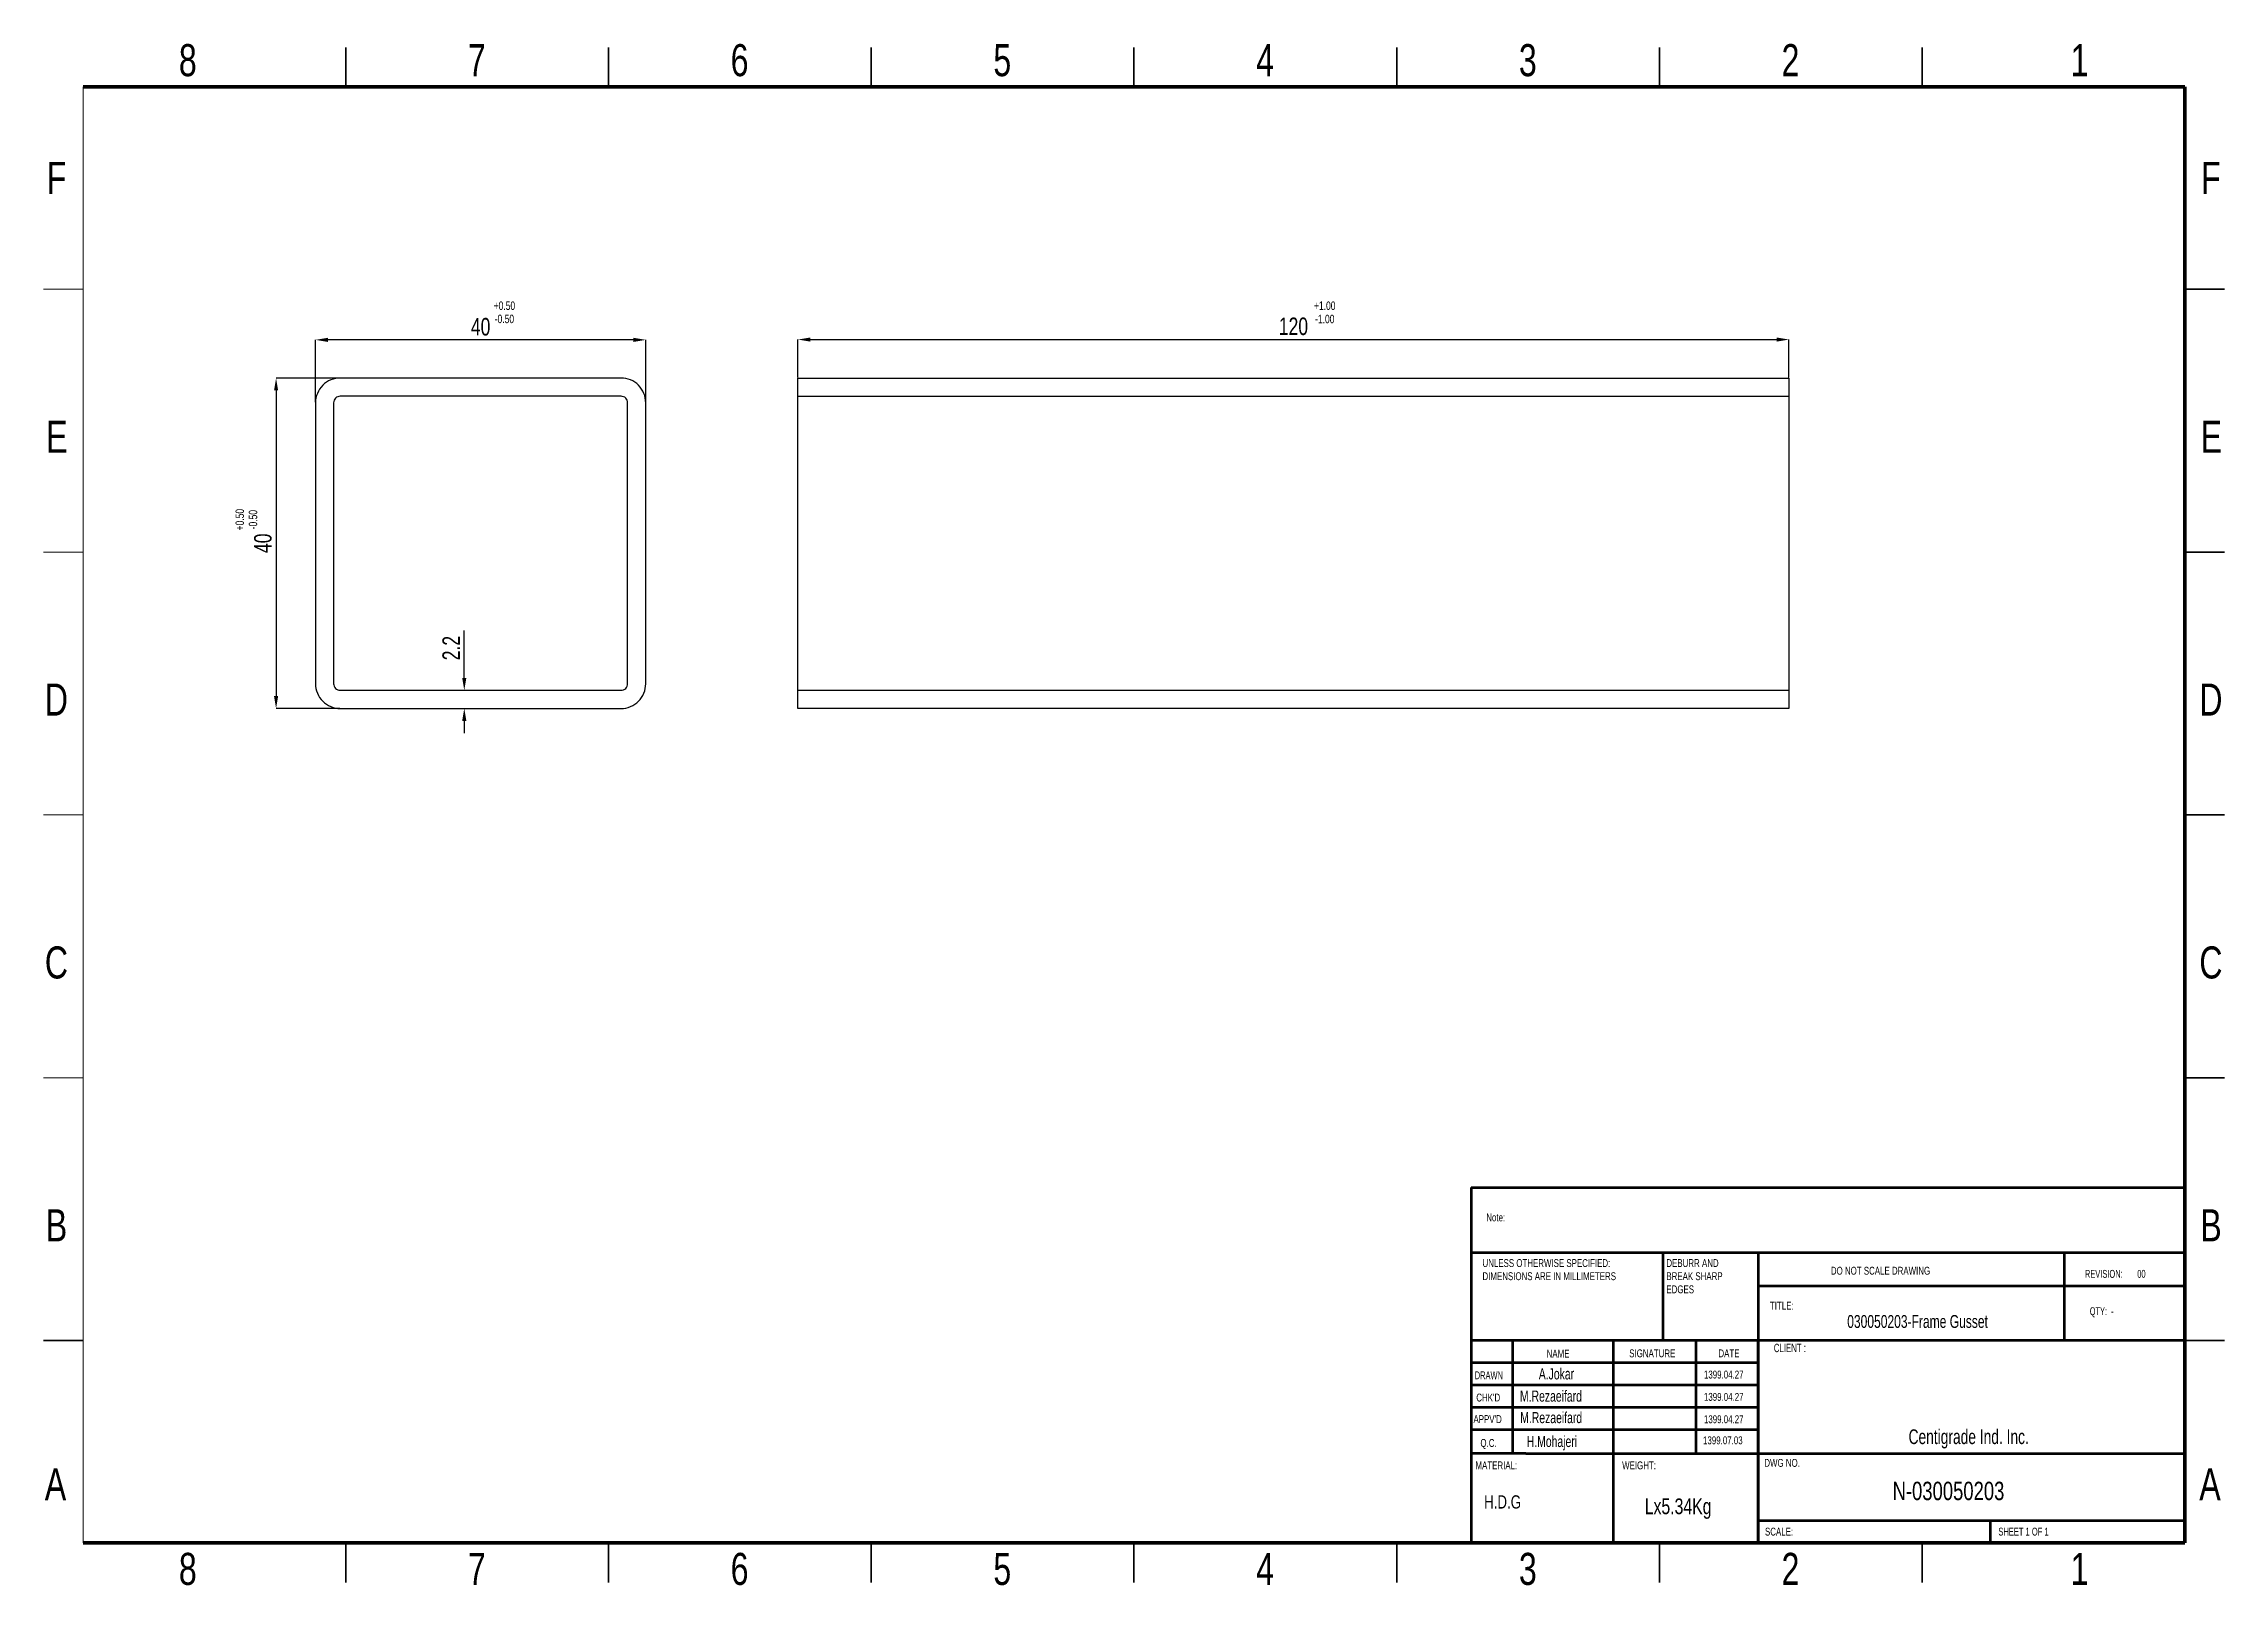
# Model space of a CAD drawing. Header units: millimetres. Extents: x 842 to 1106, y 1126 to 1312.
import ezdxf

# ---------------------------------------------------------------- set-up
doc = ezdxf.new("R2010")
doc.units = ezdxf.units.MM
doc.styles.add('SLDTEXTSTYLE0', font='TXT', dxfattribs={"width": 0.75})
doc.styles.add('SLDTEXTSTYLE1', font='TXT', dxfattribs={"width": 0.686449})
doc.styles.add('SLDTEXTSTYLE2', font='TXT', dxfattribs={"width": 0.652778})
doc.styles.add('SLDTEXTSTYLE3', font='TXT', dxfattribs={"width": 0.692308})
doc.styles.add('SLDTEXTSTYLE4', font='TXT', dxfattribs={"width": 0.7})
doc.styles.add('SLDTEXTSTYLE5', font='TXT', dxfattribs={"width": 0.678571})
doc.dimstyles.new('SLDDIMSTYLE30', dxfattribs={"dimtxt": 2.116667, "dimasz": 1.5, "dimexe": 0, "dimexo": 0.0625, "dimgap": 0.529167, "dimtad": 1, "dimdec": 0, "dimrnd": 1e-09, "dimzin": 12, "dimdsep": 46, "dimtxsty": 'SLDTEXTSTYLE0', "dimcen": 0.09, "dimadec": 0, "dimazin": 3, "dimtfac": 1, "dimtdec": 0, "dimtofl": 0, "dimtmove": 0, "dimatfit": 3, "dimfxl": 1, "dimfrac": 2, "dimtolj": 1, "dimtzin": 12, "dimarcsym": 0})

# ---------------------------------------------------------------- blocks, each defined once
blk = doc.blocks.new('SW_NOTE_62')
at = {"color": 0, "linetype": 'Continuous', "lineweight": 0, "char_height": 1.5, "attachment_point": 1, "style": 'SLDTEXTSTYLE0'}
for s, insert in [('UNLESS OTHERWISE SPECIFIED:', (0, 1.93)), ('DIMENSIONS ARE IN MILLIMETERS', (0, -0.57))]:
    blk.add_mtext(s, dxfattribs=dict(at, insert=insert))
blk = doc.blocks.new('SW_NOTE_63')
at = {"color": 0, "linetype": 'Continuous', "lineweight": 0, "char_height": 1.5, "attachment_point": 1, "style": 'SLDTEXTSTYLE0'}
for s, insert in [('DEBURR AND', (0, 1.93)), ('BREAK SHARP', (0, -0.57)), ('EDGES', (0, -3.07))]:
    blk.add_mtext(s, dxfattribs=dict(at, insert=insert))
blk = doc.blocks.new('*D3')
at = {"color": 0, "lineweight": -2, "transparency": 16777216}
for p, q in [((933.39, 1271.97), (933.39, 1276.57)), ((934.89, 1276.57), (1051.89, 1276.57)), ((1053.39, 1271.97), (1053.39, 1276.57))]:
    blk.add_line(p, q, dxfattribs=at)
at = {"color": 0, "transparency": 16777216}
for points in [[(934.89, 1276.82), (934.89, 1276.32), (933.39, 1276.57)], [(1051.89, 1276.82), (1051.89, 1276.32), (1053.39, 1276.57)]]:
    blk.add_solid(points, dxfattribs=at)
at = {"layer": 'Defpoints', "color": 0, "transparency": 16777216}
for p in [(1053.39, 1276.57), (933.39, 1271.91), (1053.39, 1271.91)]:
    blk.add_point(p, dxfattribs=at)
at = {"color": 0, "transparency": 16777216, "insert": (993.39, 1278.16), "char_height": 2.117, "attachment_point": 5, "style": 'SLDTEXTSTYLE0'}
blk.add_mtext('\\A1;120', dxfattribs=at)
blk = doc.blocks.new('*D4')
at = {"color": 0, "lineweight": -2, "transparency": 16777216}
for p, q in [((874.96, 1268.97), (874.96, 1276.53)), ((913.46, 1276.53), (876.46, 1276.53)), ((914.96, 1268.97), (914.96, 1276.53))]:
    blk.add_line(p, q, dxfattribs=at)
at = {"color": 0, "transparency": 16777216}
for points in [[(876.46, 1276.78), (876.46, 1276.28), (874.96, 1276.53)], [(913.46, 1276.78), (913.46, 1276.28), (914.96, 1276.53)]]:
    blk.add_solid(points, dxfattribs=at)
at = {"layer": 'Defpoints', "color": 0, "transparency": 16777216}
for p in [(874.96, 1276.53), (874.96, 1268.91), (914.96, 1268.91)]:
    blk.add_point(p, dxfattribs=at)
at = {"color": 0, "transparency": 16777216, "insert": (894.96, 1278.11), "char_height": 2.117, "attachment_point": 5, "style": 'SLDTEXTSTYLE0'}
blk.add_mtext('\\A1;40', dxfattribs=at)
blk = doc.blocks.new('*D5')
at = {"color": 0, "lineweight": -2, "transparency": 16777216}
for p, q in [((877.9, 1271.91), (870.19, 1271.91)), ((870.19, 1270.41), (870.19, 1233.41)), ((877.9, 1231.91), (870.19, 1231.91))]:
    blk.add_line(p, q, dxfattribs=at)
at = {"color": 0, "transparency": 16777216}
for points in [[(869.94, 1270.41), (870.44, 1270.41), (870.19, 1271.91)], [(869.94, 1233.41), (870.44, 1233.41), (870.19, 1231.91)]]:
    blk.add_solid(points, dxfattribs=at)
at = {"layer": 'Defpoints', "color": 0, "transparency": 16777216}
for p in [(877.96, 1271.91), (870.19, 1231.91), (877.96, 1231.91)]:
    blk.add_point(p, dxfattribs=at)
at = {"color": 0, "transparency": 16777216, "insert": (868.6, 1251.91), "char_height": 2.117, "attachment_point": 5, "rotation": 90, "style": 'SLDTEXTSTYLE0'}
blk.add_mtext('\\A1;40', dxfattribs=at)
blk = doc.blocks.new('*D6')
at = {"color": 0, "lineweight": -2, "transparency": 16777216}
for p, q in [((892.98, 1235.61), (892.98, 1241.34)), ((889.45, 1234.11), (892.98, 1234.11)), ((889.45, 1231.91), (892.98, 1231.91)), ((892.98, 1230.41), (892.98, 1228.91))]:
    blk.add_line(p, q, dxfattribs=at)
at = {"color": 0, "transparency": 16777216}
for points in [[(892.73, 1235.61), (893.23, 1235.61), (892.98, 1234.11)], [(892.73, 1230.41), (893.23, 1230.41), (892.98, 1231.91)]]:
    blk.add_solid(points, dxfattribs=at)
at = {"layer": 'Defpoints', "color": 0, "transparency": 16777216}
for p in [(889.39, 1234.11), (892.98, 1234.11), (889.39, 1231.91)]:
    blk.add_point(p, dxfattribs=at)
at = {"color": 0, "transparency": 16777216, "insert": (891.39, 1239.22), "char_height": 2.117, "attachment_point": 5, "rotation": 90, "style": 'SLDTEXTSTYLE0'}
blk.add_mtext('\\A1;2.2', dxfattribs=at)

msp = doc.modelspace()

# ---------------------------------------------------------------- linework, layer by layer
at = {"linetype": 'Continuous', "lineweight": 35}
for p, q in [((878.63, 1307.17), (878.63, 1311.94)), ((910.45, 1307.17), (910.45, 1311.94)), ((942.26, 1307.17), (942.26, 1311.94)), ((974.08, 1311.94), (974.08, 1307.17)), ((974.08, 1307.17), (974.08, 1311.94)), ((1005.9, 1307.17), (1005.9, 1311.94)), ((1037.71, 1307.17), (1037.71, 1311.94)), ((1069.53, 1307.17), (1069.53, 1311.94)), ((1101.35, 1282.67), (1106.12, 1282.67)), ((1101.35, 1250.85), (1106.12, 1250.85)), ((1106.12, 1219.03), (1101.35, 1219.03)), ((1101.35, 1219.03), (1106.12, 1219.03)), ((1101.35, 1187.22), (1106.12, 1187.22)), ((846.81, 1155.4), (842.04, 1155.4)), ((1101.35, 1155.4), (1106.12, 1155.4)), ((878.63, 1130.9), (878.63, 1126.13)), ((910.45, 1130.9), (910.45, 1126.13)), ((942.26, 1130.9), (942.26, 1126.13)), ((974.08, 1126.13), (974.08, 1130.9)), ((974.08, 1130.9), (974.08, 1126.13)), ((1005.9, 1130.9), (1005.9, 1126.13)), ((1037.71, 1130.9), (1037.71, 1126.13)), ((1069.53, 1130.9), (1069.53, 1126.13))]:
    msp.add_line(p, q, dxfattribs=at)
at = {"linetype": 'Continuous', "lineweight": 70}
for p, q in [((846.81, 1307.17), (1101.35, 1307.17)), ((1101.35, 1307.17), (1101.35, 1130.9)), ((1101.35, 1130.9), (846.81, 1130.9))]:
    msp.add_line(p, q, dxfattribs=at)
at = {"lineweight": 20}
msp.add_line((846.81, 1307.17), (846.81, 1130.9), dxfattribs=at)
at = {"linetype": 'Continuous', "lineweight": 20}
for p, q in [((846.81, 1282.67), (842.04, 1282.67)), ((846.81, 1250.85), (842.04, 1250.85)), ((842.04, 1219.03), (846.81, 1219.03)), ((846.81, 1219.03), (842.04, 1219.03)), ((846.81, 1187.22), (842.04, 1187.22))]:
    msp.add_line(p, q, dxfattribs=at)
for p, q in [((933.39, 1269.71), (1053.39, 1269.71)), ((933.39, 1234.11), (1053.39, 1234.11))]:
    msp.add_line(p, q)
at = {"linetype": 'Continuous', "lineweight": 50}
for p, q in [((1014.93, 1173.92), (1101.35, 1173.92)), ((1014.93, 1173.92), (1014.93, 1166.06)), ((1014.93, 1166.06), (1101.35, 1166.06)), ((1014.93, 1166.06), (1014.93, 1131.06)), ((1038.1, 1166.06), (1038.1, 1155.4)), ((1049.68, 1166.06), (1049.68, 1130.9)), ((1086.77, 1155.4), (1086.77, 1166.06)), ((1101.35, 1162), (1049.68, 1162)), ((1101.35, 1155.4), (1014.93, 1155.4)), ((1019.9, 1155.4), (1019.9, 1141.72)), ((1032.11, 1155.4), (1032.11, 1131.06)), ((1042.11, 1155.4), (1042.11, 1141.72)), ((1049.68, 1131.06), (1049.68, 1155.4)), ((1049.68, 1152.7), (1014.93, 1152.7)), ((1049.68, 1149.99), (1014.93, 1149.99)), ((1049.68, 1147.29), (1014.93, 1147.29)), ((1049.68, 1144.58), (1014.93, 1144.58)), ((1021.55, 1141.72), (1014.93, 1141.72)), ((1021.55, 1141.72), (1101.35, 1141.72)), ((1049.68, 1133.61), (1101.35, 1133.61)), ((1077.8, 1130.9), (1077.8, 1133.61))]:
    msp.add_line(p, q, dxfattribs=at)
for points in [[(877.96, 1231.91), (911.96, 1231.91, 0.414214), (914.96, 1234.91), (914.96, 1268.91, 0.414214), (911.96, 1271.91), (877.96, 1271.91, 0.414214), (874.96, 1268.91), (874.96, 1234.91, 0.414214)], [(877.96, 1234.11), (911.96, 1234.11, 0.414214), (912.76, 1234.91), (912.76, 1268.91, 0.414214), (911.96, 1269.71), (877.96, 1269.71, 0.414214), (877.16, 1268.91), (877.16, 1234.91, 0.414214)]]:
    msp.add_lwpolyline(points, format="xyb", close=True)
msp.add_lwpolyline([(1053.39, 1271.91), (1053.39, 1231.91), (933.39, 1231.91), (933.39, 1271.91)], close=True)

# ---------------------------------------------------------------- block references
at = {"linetype": 'Continuous', "lineweight": 0, "xscale": 0.6363422985828875, "yscale": 0.6363422985828875, "zscale": 0.6363422985828875}
for name, p in [('SW_NOTE_62', (1016.28, 1164.03)), ('SW_NOTE_63', (1038.55, 1164.03))]:
    msp.add_blockref(name, p, dxfattribs=at)

# ---------------------------------------------------------------- texts
at = {"linetype": 'Continuous', "lineweight": 0}
for s, insert, char_height, attachment_point, style in [('8', (859.5, 1312.33), 3.88, 2, 'SLDTEXTSTYLE0'), ('7', (894.5, 1312.33), 3.88, 2, 'SLDTEXTSTYLE0'), ('6', (926.32, 1312.33), 3.88, 2, 'SLDTEXTSTYLE0'), ('5', (958.13, 1312.33), 3.88, 2, 'SLDTEXTSTYLE0'), ('4', (989.95, 1312.33), 3.88, 2, 'SLDTEXTSTYLE0'), ('3', (1021.77, 1312.33), 3.88, 2, 'SLDTEXTSTYLE0'), ('2', (1053.58, 1312.33), 3.88, 2, 'SLDTEXTSTYLE0'), ('1', (1088.58, 1312.33), 3.88, 2, 'SLDTEXTSTYLE0'), ('F', (843.59, 1298.08), 3.88, 2, 'SLDTEXTSTYLE0'), ('F', (1104.49, 1298.08), 3.88, 2, 'SLDTEXTSTYLE0'), ('E', (1104.54, 1266.74), 3.88, 2, 'SLDTEXTSTYLE0'), ('D', (1104.49, 1234.93), 3.88, 2, 'SLDTEXTSTYLE0'), ('C', (1104.49, 1203.11), 3.88, 2, 'SLDTEXTSTYLE0'), ('Note:', (1016.74, 1170.78), 0.955, 1, 'SLDTEXTSTYLE0'), ('B', (1104.5, 1171.29), 3.88, 2, 'SLDTEXTSTYLE0'), ('DO NOT SCALE DRAWING', (1058.47, 1164.33), 0.9545, 1, 'SLDTEXTSTYLE0'), ('REVISION:       00', (1089.23, 1163.95), 0.9545, 1, 'SLDTEXTSTYLE2'), ('TITLE:', (1051.09, 1160.09), 0.955, 1, 'SLDTEXTSTYLE0'), ('QTY:  -', (1089.82, 1159.43), 0.955, 1, 'SLDTEXTSTYLE5'), ('030050203-Frame Gusset', (1060.45, 1158.49), 1.559, 1, 'SLDTEXTSTYLE4'), ('NAME', (1024.05, 1154.29), 0.955, 1, 'SLDTEXTSTYLE0'), ('SIGNATURE', (1034.05, 1154.33), 0.955, 1, 'SLDTEXTSTYLE0'), ('DATE', (1044.85, 1154.33), 0.955, 1, 'SLDTEXTSTYLE0'), ('CLIENT :', (1051.56, 1155.01), 1.01, 1, 'SLDTEXTSTYLE4'), ('DRAWN', (1015.34, 1151.67), 0.955, 1, 'SLDTEXTSTYLE1'), ('A.Jokar', (1023.1, 1152.04), 1.347, 1, 'SLDTEXTSTYLE4'), ('1399.04.27', (1043.1, 1151.76), 0.955, 1, 'SLDTEXTSTYLE0'), ("CHK'D", (1015.53, 1148.98), 0.955, 1, 'SLDTEXTSTYLE0'), ('M.Rezaeifard', (1020.82, 1149.35), 1.3469, 1, 'SLDTEXTSTYLE4'), ('1399.04.27', (1043.1, 1149.06), 0.955, 1, 'SLDTEXTSTYLE0'), ("APPV'D", (1015.19, 1146.37), 0.955, 1, 'SLDTEXTSTYLE0'), ('M.Rezaeifard', (1020.85, 1146.75), 1.3469, 1, 'SLDTEXTSTYLE4'), ('1399.04.27', (1043.1, 1146.35), 0.955, 1, 'SLDTEXTSTYLE0'), ('Q.C.', (1016.03, 1143.48), 0.955, 1, 'SLDTEXTSTYLE0'), ('H.Mohajeri', (1021.64, 1143.86), 1.347, 1, 'SLDTEXTSTYLE4'), ('1399.07.03', (1042.99, 1143.8), 0.955, 1, 'SLDTEXTSTYLE0'), ('Centigrade Ind. Inc.', (1067.88, 1144.65), 1.7818, 1, 'SLDTEXTSTYLE4'), ('DWG NO.', (1050.41, 1141.07), 0.955, 1, 'SLDTEXTSTYLE0'), ('A', (843.48, 1139.95), 3.88, 2, 'SLDTEXTSTYLE0'), ('MATERIAL:', (1015.43, 1140.77), 0.955, 1, 'SLDTEXTSTYLE0'), ('WEIGHT:', (1033.19, 1140.77), 0.954, 1, 'SLDTEXTSTYLE0'), ('N-030050203', (1065.94, 1138.31), 2.2272, 1, 'SLDTEXTSTYLE0'), ('A', (1104.38, 1139.95), 3.88, 2, 'SLDTEXTSTYLE0'), ('Lx5.34Kg', (1035.93, 1136.29), 1.907, 1, 'SLDTEXTSTYLE0'), ('SCALE:', (1050.49, 1132.75), 0.955, 1, 'SLDTEXTSTYLE0'), ('SHEET 1 OF 1', (1078.75, 1132.75), 0.9545, 1, 'SLDTEXTSTYLE3'), ('8', (859.5, 1129.7), 3.88, 2, 'SLDTEXTSTYLE0'), ('7', (894.5, 1129.7), 3.88, 2, 'SLDTEXTSTYLE0'), ('6', (926.32, 1129.7), 3.88, 2, 'SLDTEXTSTYLE0'), ('5', (958.13, 1129.7), 3.88, 2, 'SLDTEXTSTYLE0'), ('4', (989.95, 1129.7), 3.88, 2, 'SLDTEXTSTYLE0'), ('3', (1021.77, 1129.7), 3.88, 2, 'SLDTEXTSTYLE0'), ('2', (1053.58, 1129.7), 3.88, 2, 'SLDTEXTSTYLE0'), ('1', (1088.58, 1129.7), 3.88, 2, 'SLDTEXTSTYLE0')]:
    msp.add_mtext(s, dxfattribs=dict(at, insert=insert, char_height=char_height, attachment_point=attachment_point, style=style))
at = {"color": 7, "linetype": 'Continuous', "lineweight": 18, "char_height": 1.025, "attachment_point": 2, "style": 'SLDTEXTSTYLE0'}
for s, insert in [('\\A1;+0.50', (897.84, 1281.18)), ('\\A1;+1.00', (997.18, 1281.18)), ('\\A1;-0.50', (897.84, 1279.58)), ('\\A1;-1.00', (997.18, 1279.57))]:
    msp.add_mtext(s, dxfattribs=dict(at, insert=insert))
at = {"linetype": 'Continuous', "lineweight": 20, "char_height": 3.88, "attachment_point": 2, "style": 'SLDTEXTSTYLE0'}
for s, insert in [('E', (843.64, 1266.74)), ('D', (843.59, 1234.93)), ('C', (843.59, 1203.11)), ('B', (843.6, 1171.29))]:
    msp.add_mtext(s, dxfattribs=dict(at, insert=insert))
at = {"color": 7, "linetype": 'Continuous', "lineweight": 18, "char_height": 1.025, "attachment_point": 2, "rotation": 90, "style": 'SLDTEXTSTYLE0'}
for s, insert in [('\\A1;+0.50', (865.28, 1254.77)), ('\\A1;-0.50', (866.88, 1254.77))]:
    msp.add_mtext(s, dxfattribs=dict(at, insert=insert))
at = {"color": 7, "linetype": 'Continuous', "lineweight": 0, "insert": (1016.48, 1136.67), "char_height": 1.605, "attachment_point": 1, "style": 'SLDTEXTSTYLE0'}
msp.add_mtext('H.D.G', dxfattribs=at)

# ---------------------------------------------------------------- dimensions: what is measured, and where the dimension line sits
for base, p1, p2, picture, middle in [((874.96, 1276.53), (914.96, 1268.91), (874.96, 1268.91), '*D4', (894.96, 1278.11)), ((1053.39, 1276.57), (933.39, 1271.91), (1053.39, 1271.91), '*D3', (993.39, 1278.16))]:
    dim = msp.add_linear_dim(base=base, p1=p1, p2=p2, dimstyle='SLDDIMSTYLE30')
    dim.commit()
    dim.dimension.update_dxf_attribs({"geometry": picture, "text_midpoint": middle})
dim = msp.add_linear_dim(base=(870.19, 1231.91), p1=(877.96, 1271.91), p2=(877.96, 1231.91), angle=90, dimstyle='SLDDIMSTYLE30')
dim.commit()
dim.dimension.update_dxf_attribs({"geometry": '*D5', "text_midpoint": (868.6, 1251.91)})
dim = msp.add_linear_dim(base=(892.98, 1234.11), p1=(889.39, 1231.91), p2=(889.39, 1234.11), angle=90, text='2.2', dimstyle='SLDDIMSTYLE30')
dim.commit()
dim.dimension.update_dxf_attribs({"geometry": '*D6', "text_midpoint": (892.98, 1239.22), "dimtype": 160})

doc.saveas('drawing.dxf')
